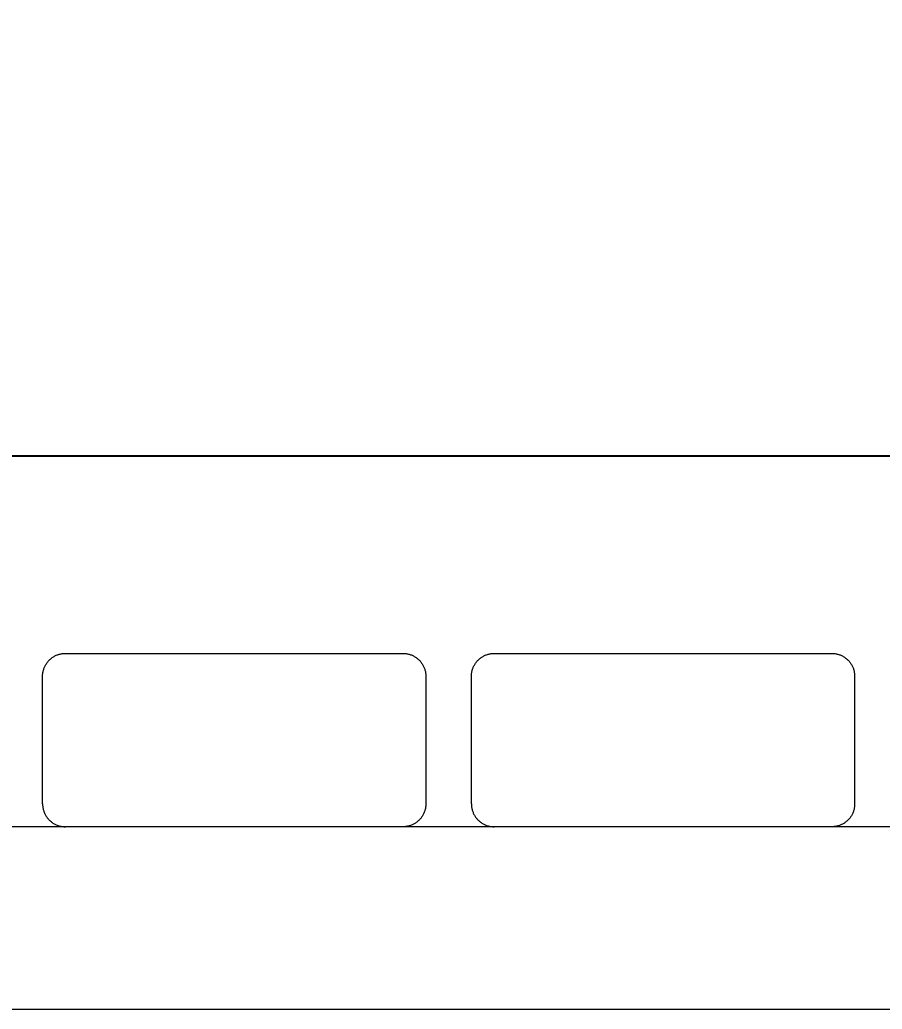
# Model space of a CAD drawing. Header units: inches. Extents: x -2 to 171, y -5 to 121.
# Drawn here: x 65.5 to 72.94, y 112.47 to 121.01 of the extents above; entities that cross this region are included whole.
import ezdxf

# ---------------------------------------------------------------- set-up
doc = ezdxf.new("R2010")
doc.units = ezdxf.units.IN
doc.layers.add('ZANO_R', color=7, linetype='Continuous', lineweight=0)
doc.layers.add('ZANO_W', color=1, linetype='Continuous', lineweight=0)
doc.styles.get("Standard").update_dxf_attribs({"font": 'arial.ttf'})
doc.dimstyles.new('amerykanie', dxfattribs={"dimtxt": 50, "dimasz": 50, "dimexe": 0.5, "dimexo": 0.5, "dimgap": 1, "dimtad": 1, "dimdec": 0, "dimzin": 0, "dimlunit": 5, "dimtxsty": 'Standard', "dimcen": 0.09, "dimclrd": 1, "dimclre": 1, "dimclrt": 1, "dimazin": 0, "dimtfac": 1, "dimtdec": 0, "dimtmove": 0, "dimatfit": 3, "dimfxl": 1, "dimtzin": 0, "dimarcsym": 1})

# ---------------------------------------------------------------- blocks, each defined once
blk = doc.blocks.new('*D369')
at = {"layer": 'ZANO_W', "color": 1, "lineweight": -2}
for p, q in [((10.1868, 115.8399), (10.1868, 117.742)), ((80.1079, 115.8466), (80.1079, 117.742)), ((11.1868, 117.242), (79.1079, 117.242))]:
    blk.add_line(p, q, dxfattribs=at)
at = {"layer": 'ZANO_W', "color": 1}
for points in [[(11.1868, 117.4086), (11.1868, 117.0753), (10.1868, 117.242)], [(79.1079, 117.0753), (79.1079, 117.4086), (80.1079, 117.242)]]:
    blk.add_solid(points, dxfattribs=at)
at = {"layer": 'ZANO_W', "color": 1, "insert": (45.1474, 118.5822), "char_height": 1.625, "attachment_point": 5}
blk.add_mtext('69 15/16', dxfattribs=at)

msp = doc.modelspace()

# ---------------------------------------------------------------- linework, layer by layer
at = {"layer": 'ZANO_R'}
for p, q in [((65.73463, 115.45341), (65.7386, 115.45883)), ((65.7386, 115.45883), (65.74275, 115.46412)), ((65.74275, 115.46412), (65.74708, 115.46926)), ((65.74708, 115.46926), (65.75159, 115.47425)), ((65.75159, 115.47425), (65.75626, 115.47908)), ((65.75626, 115.47908), (65.76109, 115.48376)), ((65.76109, 115.48376), (65.76608, 115.48826)), ((65.76608, 115.48826), (65.77122, 115.49259)), ((65.77122, 115.49259), (65.77651, 115.49674)), ((65.77651, 115.49674), (65.78193, 115.50071)), ((65.78193, 115.50071), (65.78749, 115.50449)), ((65.78749, 115.50449), (65.79317, 115.50808)), ((65.79317, 115.50808), (65.79897, 115.51148)), ((65.79897, 115.51148), (65.80489, 115.51467)), ((65.80489, 115.51467), (65.81091, 115.51766)), ((65.81091, 115.51766), (65.81703, 115.52044)), ((65.81703, 115.52044), (65.82324, 115.52302)), ((65.82324, 115.52302), (65.82953, 115.52537)), ((65.82953, 115.52537), (65.8359, 115.52752)), ((65.8359, 115.52752), (65.84234, 115.52944)), ((65.84234, 115.52944), (65.84884, 115.53114)), ((65.84884, 115.53114), (65.8554, 115.53262)), ((65.8554, 115.53262), (65.862, 115.53388)), ((65.862, 115.53388), (65.86865, 115.53491)), ((65.86865, 115.53491), (65.87532, 115.53571)), ((65.87532, 115.53571), (65.88202, 115.53628)), ((65.88202, 115.53628), (65.88873, 115.53663)), ((65.88873, 115.53663), (65.89545, 115.53674)), ((65.89545, 115.53674), (68.80884, 115.53674)), ((68.80884, 115.53674), (68.81556, 115.53663)), ((68.81556, 115.53663), (68.82227, 115.53628)), ((68.82227, 115.53628), (68.82897, 115.53571)), ((68.82897, 115.53571), (68.83564, 115.53491)), ((68.83564, 115.53491), (68.84228, 115.53388)), ((68.84228, 115.53388), (68.84889, 115.53262)), ((68.84889, 115.53262), (68.85545, 115.53114)), ((68.85545, 115.53114), (68.86195, 115.52944)), ((68.86195, 115.52944), (68.86839, 115.52752)), ((68.86839, 115.52752), (68.87476, 115.52537)), ((68.87476, 115.52537), (68.88105, 115.52302)), ((68.88105, 115.52302), (68.88726, 115.52044)), ((68.88726, 115.52044), (68.89338, 115.51766)), ((68.89338, 115.51766), (68.8994, 115.51467)), ((68.8994, 115.51467), (68.90532, 115.51148)), ((68.90532, 115.51148), (68.91112, 115.50808)), ((68.91112, 115.50808), (68.9168, 115.50449)), ((68.9168, 115.50449), (68.92236, 115.50071)), ((68.92236, 115.50071), (68.92778, 115.49674)), ((68.92778, 115.49674), (68.93307, 115.49259)), ((68.93307, 115.49259), (68.93821, 115.48826)), ((68.93821, 115.48826), (68.9432, 115.48376)), ((68.9432, 115.48376), (68.94803, 115.47908)), ((68.94803, 115.47908), (68.9527, 115.47425)), ((68.9527, 115.47425), (68.95721, 115.46926)), ((68.95721, 115.46926), (68.96154, 115.46412)), ((68.96154, 115.46412), (68.96569, 115.45883)), ((68.96569, 115.45883), (68.96966, 115.45341)), ((69.43542, 115.45341), (69.43939, 115.45883)), ((69.43939, 115.45883), (69.44354, 115.46412)), ((69.44354, 115.46412), (69.44787, 115.46926)), ((69.44787, 115.46926), (69.45237, 115.47425)), ((69.45237, 115.47425), (69.45705, 115.47908)), ((69.45705, 115.47908), (69.46188, 115.48376)), ((69.46188, 115.48376), (69.46687, 115.48826)), ((69.46687, 115.48826), (69.47201, 115.49259)), ((69.47201, 115.49259), (69.4773, 115.49674)), ((69.4773, 115.49674), (69.48272, 115.50071)), ((69.48272, 115.50071), (69.48828, 115.50449)), ((69.48828, 115.50449), (69.49396, 115.50808)), ((69.49396, 115.50808), (69.49976, 115.51148)), ((69.49976, 115.51148), (69.50568, 115.51467)), ((69.50568, 115.51467), (69.5117, 115.51766)), ((69.5117, 115.51766), (69.51781, 115.52044)), ((69.51781, 115.52044), (69.52402, 115.52302)), ((69.52402, 115.52302), (69.53032, 115.52537)), ((69.53032, 115.52537), (69.53669, 115.52752)), ((69.53669, 115.52752), (69.54313, 115.52944)), ((69.54313, 115.52944), (69.54963, 115.53114)), ((69.54963, 115.53114), (69.55619, 115.53262)), ((69.55619, 115.53262), (69.56279, 115.53388)), ((69.56279, 115.53388), (69.56944, 115.53491)), ((69.56944, 115.53491), (69.57611, 115.53571)), ((69.57611, 115.53571), (69.58281, 115.53628)), ((69.58281, 115.53628), (69.58952, 115.53663)), ((69.58952, 115.53663), (69.59624, 115.53674)), ((69.59624, 115.53674), (72.50963, 115.53674)), ((72.50963, 115.53674), (72.51635, 115.53663)), ((72.51635, 115.53663), (72.52306, 115.53628)), ((72.52306, 115.53628), (72.52976, 115.53571)), ((72.52976, 115.53571), (72.53643, 115.53491)), ((72.53643, 115.53491), (72.54307, 115.53388)), ((72.54307, 115.53388), (72.54968, 115.53262)), ((72.54968, 115.53262), (72.55623, 115.53114)), ((72.55623, 115.53114), (72.56274, 115.52944)), ((72.56274, 115.52944), (72.56918, 115.52752)), ((72.56918, 115.52752), (72.57555, 115.52537)), ((72.57555, 115.52537), (72.58184, 115.52302)), ((72.58184, 115.52302), (72.58805, 115.52044)), ((72.58805, 115.52044), (72.59417, 115.51766)), ((72.59417, 115.51766), (72.60019, 115.51467)), ((72.60019, 115.51467), (72.6061, 115.51148)), ((72.6061, 115.51148), (72.61191, 115.50808)), ((72.61191, 115.50808), (72.61759, 115.50449)), ((72.61759, 115.50449), (72.62315, 115.50071)), ((72.62315, 115.50071), (72.62857, 115.49674)), ((72.62857, 115.49674), (72.63386, 115.49259)), ((72.63386, 115.49259), (72.639, 115.48826)), ((72.639, 115.48826), (72.64399, 115.48376)), ((72.64399, 115.48376), (72.64882, 115.47908)), ((72.64882, 115.47908), (72.65349, 115.47425)), ((72.65349, 115.47425), (72.658, 115.46926)), ((72.658, 115.46926), (72.66233, 115.46412)), ((72.66233, 115.46412), (72.66648, 115.45883)), ((72.66648, 115.45883), (72.67045, 115.45341)), ((65.70043, 115.36669), (65.70146, 115.37334)), ((65.70146, 115.37334), (65.70272, 115.37994)), ((65.70272, 115.37994), (65.7042, 115.3865)), ((65.7042, 115.3865), (65.7059, 115.393)), ((65.7059, 115.393), (65.70782, 115.39944)), ((65.70782, 115.39944), (65.70997, 115.40581)), ((65.70997, 115.40581), (65.71233, 115.41211)), ((65.71233, 115.41211), (65.7149, 115.41832)), ((65.7149, 115.41832), (65.71768, 115.42443)), ((65.71768, 115.42443), (65.72067, 115.43045)), ((65.72067, 115.43045), (65.72386, 115.43637)), ((65.72386, 115.43637), (65.72726, 115.44217)), ((65.72726, 115.44217), (65.73085, 115.44785)), ((65.73085, 115.44785), (65.73463, 115.45341)), ((68.96966, 115.45341), (68.97344, 115.44785)), ((68.97344, 115.44785), (68.97703, 115.44217)), ((68.97703, 115.44217), (68.98042, 115.43637)), ((68.98042, 115.43637), (68.98362, 115.43045)), ((68.98362, 115.43045), (68.98661, 115.42443)), ((68.98661, 115.42443), (68.98939, 115.41832)), ((68.98939, 115.41832), (68.99196, 115.41211)), ((68.99196, 115.41211), (68.99432, 115.40581)), ((68.99432, 115.40581), (68.99646, 115.39944)), ((68.99646, 115.39944), (68.99839, 115.393)), ((68.99839, 115.393), (69.00009, 115.3865)), ((69.00009, 115.3865), (69.00157, 115.37994)), ((69.00157, 115.37994), (69.00283, 115.37334)), ((69.00283, 115.37334), (69.00385, 115.36669)), ((69.40122, 115.36669), (69.40225, 115.37334)), ((69.40225, 115.37334), (69.40351, 115.37994)), ((69.40351, 115.37994), (69.40499, 115.3865)), ((69.40499, 115.3865), (69.40669, 115.393)), ((69.40669, 115.393), (69.40861, 115.39944)), ((69.40861, 115.39944), (69.41076, 115.40581)), ((69.41076, 115.40581), (69.41311, 115.41211)), ((69.41311, 115.41211), (69.41569, 115.41832)), ((69.41569, 115.41832), (69.41847, 115.42443)), ((69.41847, 115.42443), (69.42146, 115.43045)), ((69.42146, 115.43045), (69.42465, 115.43637)), ((69.42465, 115.43637), (69.42805, 115.44217)), ((69.42805, 115.44217), (69.43164, 115.44785)), ((69.43164, 115.44785), (69.43542, 115.45341)), ((72.67045, 115.45341), (72.67423, 115.44785)), ((72.67423, 115.44785), (72.67782, 115.44217)), ((72.67782, 115.44217), (72.68121, 115.43637)), ((72.68121, 115.43637), (72.68441, 115.43045)), ((72.68441, 115.43045), (72.6874, 115.42443)), ((72.6874, 115.42443), (72.69018, 115.41832)), ((72.69018, 115.41832), (72.69275, 115.41211)), ((72.69275, 115.41211), (72.69511, 115.40581)), ((72.69511, 115.40581), (72.69725, 115.39944)), ((72.69725, 115.39944), (72.69918, 115.393)), ((72.69918, 115.393), (72.70088, 115.3865)), ((72.70088, 115.3865), (72.70236, 115.37994)), ((72.70236, 115.37994), (72.70361, 115.37334)), ((72.70361, 115.37334), (72.70464, 115.36669)), ((65.6986, 115.33989), (65.69872, 115.34661)), ((65.6986, 114.23753), (65.6986, 115.33989)), ((65.69872, 115.34661), (65.69906, 115.35332)), ((65.69906, 115.35332), (65.69963, 115.36002)), ((65.69963, 115.36002), (65.70043, 115.36669)), ((69.00385, 115.36669), (69.00466, 115.36002)), ((69.00466, 115.36002), (69.00523, 115.35332)), ((69.00523, 115.35332), (69.00557, 115.34661)), ((69.00557, 115.34661), (69.00569, 115.33989)), ((69.00569, 115.33989), (69.00569, 114.23753)), ((69.39939, 115.33989), (69.3995, 115.34661)), ((69.39939, 114.23753), (69.39939, 115.33989)), ((69.3995, 115.34661), (69.39985, 115.35332)), ((69.39985, 115.35332), (69.40042, 115.36002)), ((69.40042, 115.36002), (69.40122, 115.36669)), ((72.70464, 115.36669), (72.70544, 115.36002)), ((72.70544, 115.36002), (72.70602, 115.35332)), ((72.70602, 115.35332), (72.70636, 115.34661)), ((72.70636, 115.34661), (72.70648, 115.33989)), ((72.70648, 115.33989), (72.70648, 114.23753)), ((65.6986, 114.23753), (65.69872, 114.23081)), ((65.69872, 114.23081), (65.69906, 114.22409)), ((65.69906, 114.22409), (65.69963, 114.2174)), ((65.69963, 114.2174), (65.70043, 114.21072)), ((65.70043, 114.21072), (65.70146, 114.20408)), ((65.70146, 114.20408), (65.70272, 114.19748)), ((65.70272, 114.19748), (65.7042, 114.19092)), ((65.7042, 114.19092), (65.7059, 114.18442)), ((65.7059, 114.18442), (65.70782, 114.17798)), ((65.70782, 114.17798), (65.70997, 114.17161)), ((68.99646, 114.17798), (68.99432, 114.17161)), ((68.99839, 114.18442), (68.99646, 114.17798)), ((69.00009, 114.19092), (68.99839, 114.18442)), ((69.00157, 114.19748), (69.00009, 114.19092)), ((69.00283, 114.20408), (69.00157, 114.19748)), ((69.00385, 114.21072), (69.00283, 114.20408)), ((69.00466, 114.2174), (69.00385, 114.21072)), ((69.00523, 114.22409), (69.00466, 114.2174)), ((69.00557, 114.23081), (69.00523, 114.22409)), ((69.00569, 114.23753), (69.00557, 114.23081)), ((69.39939, 114.23753), (69.3995, 114.23081)), ((69.3995, 114.23081), (69.39985, 114.22409)), ((69.39985, 114.22409), (69.40042, 114.2174)), ((69.40042, 114.2174), (69.40122, 114.21072)), ((69.40122, 114.21072), (69.40225, 114.20408)), ((69.40225, 114.20408), (69.40351, 114.19748)), ((69.40351, 114.19748), (69.40499, 114.19092)), ((69.40499, 114.19092), (69.40669, 114.18442)), ((69.40669, 114.18442), (69.40861, 114.17798)), ((69.40861, 114.17798), (69.41076, 114.17161)), ((72.69725, 114.17798), (72.69511, 114.17161)), ((72.69918, 114.18442), (72.69725, 114.17798)), ((72.70088, 114.19092), (72.69918, 114.18442)), ((72.70236, 114.19748), (72.70088, 114.19092)), ((72.70361, 114.20408), (72.70236, 114.19748)), ((72.70464, 114.21072), (72.70361, 114.20408)), ((72.70544, 114.2174), (72.70464, 114.21072)), ((72.70602, 114.22409), (72.70544, 114.2174)), ((72.70636, 114.23081), (72.70602, 114.22409)), ((72.70648, 114.23753), (72.70636, 114.23081)), ((65.70997, 114.17161), (65.71233, 114.16531)), ((65.71233, 114.16531), (65.7149, 114.1591)), ((65.7149, 114.1591), (65.71768, 114.15298)), ((65.71768, 114.15298), (65.72067, 114.14696)), ((65.72067, 114.14696), (65.72386, 114.14105)), ((65.72386, 114.14105), (65.72726, 114.13525)), ((65.72726, 114.13525), (65.73085, 114.12956)), ((65.73085, 114.12956), (65.73463, 114.12401)), ((65.73463, 114.12401), (65.7386, 114.11858)), ((65.7386, 114.11858), (65.74275, 114.1133)), ((65.74275, 114.1133), (65.74708, 114.10816)), ((65.74708, 114.10816), (65.75159, 114.10317)), ((65.75159, 114.10317), (65.75626, 114.09833)), ((65.75626, 114.09833), (65.76109, 114.09366)), ((65.76109, 114.09366), (65.76608, 114.08916)), ((65.76608, 114.08916), (65.77122, 114.08483)), ((68.93821, 114.08916), (68.93307, 114.08483)), ((68.9432, 114.09366), (68.93821, 114.08916)), ((68.94803, 114.09833), (68.9432, 114.09366)), ((68.9527, 114.10317), (68.94803, 114.09833)), ((68.95721, 114.10816), (68.9527, 114.10317)), ((68.96154, 114.1133), (68.95721, 114.10816)), ((68.96569, 114.11858), (68.96154, 114.1133)), ((68.96966, 114.12401), (68.96569, 114.11858)), ((68.97344, 114.12956), (68.96966, 114.12401)), ((68.97703, 114.13525), (68.97344, 114.12956)), ((68.98042, 114.14105), (68.97703, 114.13525)), ((68.98362, 114.14696), (68.98042, 114.14105)), ((68.98661, 114.15298), (68.98362, 114.14696)), ((68.98939, 114.1591), (68.98661, 114.15298)), ((68.99196, 114.16531), (68.98939, 114.1591)), ((68.99432, 114.17161), (68.99196, 114.16531)), ((69.41076, 114.17161), (69.41311, 114.16531)), ((69.41311, 114.16531), (69.41569, 114.1591)), ((69.41569, 114.1591), (69.41847, 114.15298)), ((69.41847, 114.15298), (69.42146, 114.14696)), ((69.42146, 114.14696), (69.42465, 114.14105)), ((69.42465, 114.14105), (69.42805, 114.13525)), ((69.42805, 114.13525), (69.43164, 114.12956)), ((69.43164, 114.12956), (69.43542, 114.12401)), ((69.43542, 114.12401), (69.43939, 114.11858)), ((69.43939, 114.11858), (69.44354, 114.1133)), ((69.44354, 114.1133), (69.44787, 114.10816)), ((69.44787, 114.10816), (69.45237, 114.10317)), ((69.45237, 114.10317), (69.45705, 114.09833)), ((69.45705, 114.09833), (69.46188, 114.09366)), ((69.46188, 114.09366), (69.46687, 114.08916)), ((69.46687, 114.08916), (69.47201, 114.08483)), ((72.639, 114.08916), (72.63386, 114.08483)), ((72.64399, 114.09366), (72.639, 114.08916)), ((72.64882, 114.09833), (72.64399, 114.09366)), ((72.65349, 114.10317), (72.64882, 114.09833)), ((72.658, 114.10816), (72.65349, 114.10317)), ((72.66233, 114.1133), (72.658, 114.10816)), ((72.66648, 114.11858), (72.66233, 114.1133)), ((72.67045, 114.12401), (72.66648, 114.11858)), ((72.67423, 114.12956), (72.67045, 114.12401)), ((72.67782, 114.13525), (72.67423, 114.12956)), ((72.68121, 114.14105), (72.67782, 114.13525)), ((72.68441, 114.14696), (72.68121, 114.14105)), ((72.6874, 114.15298), (72.68441, 114.14696)), ((72.69018, 114.1591), (72.6874, 114.15298)), ((72.69275, 114.16531), (72.69018, 114.1591)), ((72.69511, 114.17161), (72.69275, 114.16531)), ((65.89108, 114.04068), (65.11242, 114.04068)), ((65.77122, 114.08483), (65.77651, 114.08068)), ((65.77651, 114.08068), (65.78193, 114.07671)), ((65.78193, 114.07671), (65.78749, 114.07292)), ((65.78749, 114.07292), (65.79317, 114.06933)), ((65.79317, 114.06933), (65.79897, 114.06594)), ((65.79897, 114.06594), (65.80489, 114.06275)), ((65.80489, 114.06275), (65.81091, 114.05976)), ((65.81091, 114.05976), (65.81703, 114.05697)), ((65.81703, 114.05697), (65.82324, 114.0544)), ((65.82324, 114.0544), (65.82953, 114.05204)), ((65.82953, 114.05204), (65.8359, 114.0499)), ((65.8359, 114.0499), (65.84234, 114.04798)), ((65.84234, 114.04798), (65.84884, 114.04627)), ((65.84884, 114.04627), (65.8554, 114.04479)), ((65.8554, 114.04479), (65.862, 114.04354)), ((65.862, 114.04354), (65.86865, 114.04251)), ((65.86865, 114.04251), (65.87532, 114.04171)), ((65.87532, 114.04171), (65.88202, 114.04114)), ((65.88202, 114.04114), (65.88873, 114.04079)), ((65.88873, 114.04079), (65.89545, 114.04068)), ((68.80884, 114.04068), (65.89545, 114.04068)), ((68.81556, 114.04079), (68.80884, 114.04068)), ((69.59187, 114.04068), (68.81321, 114.04068)), ((68.82227, 114.04114), (68.81556, 114.04079)), ((68.82897, 114.04171), (68.82227, 114.04114)), ((68.83564, 114.04251), (68.82897, 114.04171)), ((68.84228, 114.04354), (68.83564, 114.04251)), ((68.84889, 114.04479), (68.84228, 114.04354)), ((68.85545, 114.04627), (68.84889, 114.04479)), ((68.86195, 114.04798), (68.85545, 114.04627)), ((68.86839, 114.0499), (68.86195, 114.04798)), ((68.87476, 114.05204), (68.86839, 114.0499)), ((68.88105, 114.0544), (68.87476, 114.05204)), ((68.88726, 114.05697), (68.88105, 114.0544)), ((68.89338, 114.05976), (68.88726, 114.05697)), ((68.8994, 114.06275), (68.89338, 114.05976)), ((68.90532, 114.06594), (68.8994, 114.06275)), ((68.91112, 114.06933), (68.90532, 114.06594)), ((68.9168, 114.07292), (68.91112, 114.06933)), ((68.92236, 114.07671), (68.9168, 114.07292)), ((68.92778, 114.08068), (68.92236, 114.07671)), ((68.93307, 114.08483), (68.92778, 114.08068)), ((69.47201, 114.08483), (69.4773, 114.08068)), ((69.4773, 114.08068), (69.48272, 114.07671)), ((69.48272, 114.07671), (69.48828, 114.07292)), ((69.48828, 114.07292), (69.49396, 114.06933)), ((69.49396, 114.06933), (69.49976, 114.06594)), ((69.49976, 114.06594), (69.50568, 114.06275)), ((69.50568, 114.06275), (69.5117, 114.05976)), ((69.5117, 114.05976), (69.51781, 114.05697)), ((69.51781, 114.05697), (69.52402, 114.0544)), ((69.52402, 114.0544), (69.53032, 114.05204)), ((69.53032, 114.05204), (69.53669, 114.0499)), ((69.53669, 114.0499), (69.54313, 114.04798)), ((69.54313, 114.04798), (69.54963, 114.04627)), ((69.54963, 114.04627), (69.55619, 114.04479)), ((69.55619, 114.04479), (69.56279, 114.04354)), ((69.56279, 114.04354), (69.56944, 114.04251)), ((69.56944, 114.04251), (69.57611, 114.04171)), ((69.57611, 114.04171), (69.58281, 114.04114)), ((69.58281, 114.04114), (69.58952, 114.04079)), ((69.58952, 114.04079), (69.59624, 114.04068)), ((72.50963, 114.04068), (69.59624, 114.04068)), ((72.51635, 114.04079), (72.50963, 114.04068)), ((73.29266, 114.04068), (72.514, 114.04068)), ((72.52306, 114.04114), (72.51635, 114.04079)), ((72.52976, 114.04171), (72.52306, 114.04114)), ((72.53643, 114.04251), (72.52976, 114.04171)), ((72.54307, 114.04354), (72.53643, 114.04251)), ((72.54968, 114.04479), (72.54307, 114.04354)), ((72.55623, 114.04627), (72.54968, 114.04479)), ((72.56274, 114.04798), (72.55623, 114.04627)), ((72.56918, 114.0499), (72.56274, 114.04798)), ((72.57555, 114.05204), (72.56918, 114.0499)), ((72.58184, 114.0544), (72.57555, 114.05204)), ((72.58805, 114.05697), (72.58184, 114.0544)), ((72.59417, 114.05976), (72.58805, 114.05697)), ((72.60019, 114.06275), (72.59417, 114.05976)), ((72.6061, 114.06594), (72.60019, 114.06275)), ((72.61191, 114.06933), (72.6061, 114.06594)), ((72.61759, 114.07292), (72.61191, 114.06933)), ((72.62315, 114.07671), (72.61759, 114.07292)), ((72.62857, 114.08068), (72.62315, 114.07671)), ((72.63386, 114.08483), (72.62857, 114.08068)), ((10.10804, 112.46587), (80.18679, 112.46587))]:
    msp.add_line(p, q, dxfattribs=at)

# ---------------------------------------------------------------- dimensions: what is measured, and where the dimension line sits
at = {"layer": 'ZANO_W'}
dim = msp.add_linear_dim(base=(80.10794, 117.24197), p1=(10.18678, 115.33989), p2=(80.10794, 115.34661), dimstyle='amerykanie', override={"dimtxt": 1.625, "dimasz": 1, "dimgap": 0.5, "dimdec": 4, "dimaunit": 1, "dimadec": 1, "dimtdec": 4, "dimtmove": 1, "dimfrac": 2}, dxfattribs=at)
dim.commit()
dim.dimension.update_dxf_attribs({"geometry": '*D369', "text_midpoint": (45.14736, 118.58218)})

doc.saveas('drawing.dxf')
